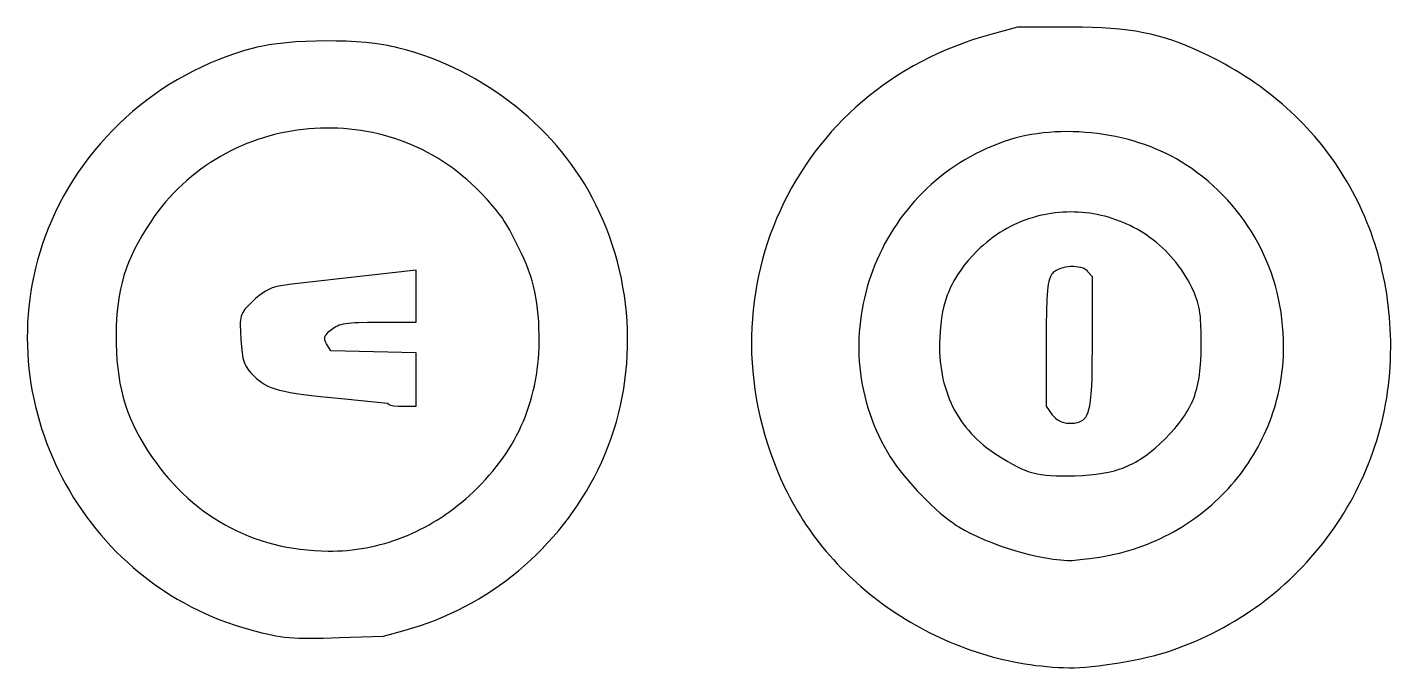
# Model space of a CAD drawing. Extents: x 0.6 to 22.3, y 16.3 to 47.
# Drawn here: x 16.39 to 21.65, y 32.27 to 34.74 of the extents above; entities that cross this region are included whole.
import ezdxf

# ---------------------------------------------------------------- set-up
doc = ezdxf.new("R2010")
doc.units = 0
doc.header["$MEASUREMENT"] = 0
doc.layers.add('LAYER_1', color=18, linetype='CONTINUOUS')

msp = doc.modelspace()

# ---------------------------------------------------------------- linework, layer by layer
at = {"layer": 'LAYER_1'}
for points in [[(20.4079, 32.2668), (20.4271, 32.2669), (20.4482, 32.2677), (20.4711, 32.2692), (20.4953, 32.2714), (20.5207, 32.2742), (20.547, 32.2776), (20.574, 32.2815), (20.6012, 32.2859), (20.6286, 32.2906), (20.6557, 32.2958), (20.6824, 32.3013), (20.7083, 32.3072), (20.7333, 32.3132), (20.7569, 32.3195), (20.7791, 32.3259), (20.7994, 32.3324), (20.8231, 32.3408), (20.8466, 32.3495), (20.8699, 32.3587), (20.8928, 32.3683), (20.9155, 32.3783), (20.938, 32.3888), (20.9602, 32.3996), (20.9821, 32.4108), (21.0037, 32.4224), (21.025, 32.4344), (21.0461, 32.4468), (21.0668, 32.4595), (21.0873, 32.4726), (21.1075, 32.4861), (21.1273, 32.5), (21.1469, 32.5142), (21.1662, 32.5287), (21.1851, 32.5436), (21.2037, 32.5588), (21.222, 32.5744), (21.24, 32.5902), (21.2576, 32.6064), (21.2749, 32.6229), (21.2919, 32.6397), (21.3085, 32.6569), (21.3248, 32.6743), (21.3408, 32.692), (21.3564, 32.71), (21.3716, 32.7283), (21.3864, 32.7468), (21.4009, 32.7657), (21.4151, 32.7848), (21.4288, 32.8041), (21.4422, 32.8237), (21.4552, 32.8436), (21.4678, 32.8637), (21.4801, 32.8841), (21.4919, 32.9046), (21.5033, 32.9254), (21.5144, 32.9465), (21.525, 32.9677), (21.5352, 32.9892), (21.545, 33.0108), (21.5544, 33.0327), (21.5634, 33.0548), (21.572, 33.077), (21.5801, 33.0994), (21.5878, 33.1221), (21.5951, 33.1448), (21.6019, 33.1678), (21.6082, 33.1909), (21.6142, 33.2142), (21.6196, 33.2376), (21.6247, 33.2612), (21.6292, 33.2849), (21.6333, 33.3087), (21.637, 33.3327), (21.6401, 33.3568), (21.6428, 33.381), (21.645, 33.4054), (21.6467, 33.4298), (21.648, 33.4544), (21.6487, 33.479), (21.6489, 33.5038), (21.6488, 33.5273), (21.6482, 33.5506), (21.6472, 33.5739), (21.6458, 33.597), (21.6441, 33.62), (21.642, 33.6428), (21.6394, 33.6655), (21.6366, 33.6881), (21.6333, 33.7105), (21.6296, 33.7328), (21.6256, 33.755), (21.6212, 33.7769), (21.6165, 33.7988), (21.6114, 33.8204), (21.6059, 33.8419), (21.6, 33.8633), (21.5938, 33.8845), (21.5872, 33.9055), (21.5802, 33.9263), (21.5729, 33.947), (21.5653, 33.9675), (21.5573, 33.9878), (21.5489, 34.0079), (21.5402, 34.0278), (21.5311, 34.0476), (21.5217, 34.0671), (21.512, 34.0865), (21.5019, 34.1056), (21.4914, 34.1246), (21.4807, 34.1434), (21.4695, 34.1619), (21.4581, 34.1803), (21.4463, 34.1984), (21.4342, 34.2163), (21.4217, 34.234), (21.409, 34.2515), (21.3959, 34.2688), (21.3824, 34.2858), (21.3687, 34.3026), (21.3546, 34.3192), (21.3402, 34.3355), (21.3255, 34.3516), (21.3105, 34.3675), (21.2951, 34.3831), (21.2795, 34.3985), (21.2635, 34.4136), (21.2472, 34.4285), (21.2306, 34.4431), (21.2137, 34.4575), (21.1965, 34.4716), (21.179, 34.4854), (21.1613, 34.499), (21.1432, 34.5123), (21.1248, 34.5254), (21.1061, 34.5381), (21.0871, 34.5506), (21.0678, 34.5628), (21.0483, 34.5748), (21.0284, 34.5864), (21.0083, 34.5977), (20.9879, 34.6088), (20.9672, 34.6196), (20.9462, 34.6301), (20.925, 34.6402), (20.8945, 34.6542), (20.8649, 34.6668), (20.8362, 34.6783), (20.8079, 34.6886), (20.7798, 34.6978), (20.7517, 34.706), (20.7234, 34.7131), (20.6945, 34.7193), (20.6649, 34.7246), (20.6343, 34.729), (20.6024, 34.7326), (20.569, 34.7354), (20.5338, 34.7375), (20.4967, 34.739), (20.4572, 34.7399), (20.4153, 34.7401), (20.2084, 34.7402), (20.105, 34.7122), (20.0694, 34.7021), (20.0343, 34.691), (19.9999, 34.6791), (19.9661, 34.6664), (19.9328, 34.6528), (19.9002, 34.6384), (19.8682, 34.6232), (19.8368, 34.6073), (19.8061, 34.5906), (19.776, 34.5731), (19.7466, 34.5549), (19.7178, 34.5359), (19.6897, 34.5163), (19.6622, 34.496), (19.6354, 34.475), (19.6094, 34.4534), (19.584, 34.4311), (19.5593, 34.4082), (19.5353, 34.3847), (19.512, 34.3606), (19.4895, 34.336), (19.4677, 34.3107), (19.4466, 34.285), (19.4263, 34.2587), (19.4067, 34.2319), (19.3879, 34.2047), (19.3699, 34.1769), (19.3526, 34.1487), (19.3361, 34.1201), (19.3204, 34.091), (19.3055, 34.0615), (19.2914, 34.0316), (19.2781, 34.0014), (19.2657, 33.9707), (19.254, 33.9398), (19.2432, 33.9085), (19.2333, 33.8769), (19.2242, 33.845), (19.2159, 33.8128), (19.2085, 33.7803), (19.202, 33.7476), (19.1963, 33.7147), (19.1916, 33.6816), (19.1877, 33.6482), (19.1847, 33.6147), (19.1827, 33.581), (19.1815, 33.5472), (19.1813, 33.5132), (19.182, 33.4791), (19.1837, 33.4449), (19.1863, 33.4106), (19.1898, 33.3762), (19.1943, 33.3418), (19.1997, 33.3073), (19.2062, 33.2728), (19.2136, 33.2384), (19.222, 33.2039), (19.2314, 33.1694), (19.2418, 33.135), (19.2532, 33.1007), (19.2657, 33.0664), (19.2791, 33.0322), (19.2936, 32.9981), (19.3091, 32.9642), (19.3184, 32.9451), (19.328, 32.9263), (19.3379, 32.9077), (19.3483, 32.8892), (19.3589, 32.8709), (19.3699, 32.8529), (19.3812, 32.835), (19.3929, 32.8174), (19.4049, 32.8), (19.4172, 32.7827), (19.4298, 32.7658), (19.4428, 32.749), (19.456, 32.7324), (19.4695, 32.7161), (19.4834, 32.7), (19.4975, 32.6842), (19.5119, 32.6685), (19.5266, 32.6532), (19.5415, 32.638), (19.5567, 32.6232), (19.5722, 32.6085), (19.5879, 32.5942), (19.6039, 32.5801), (19.6201, 32.5662), (19.6366, 32.5526), (19.6533, 32.5393), (19.6702, 32.5263), (19.6873, 32.5135), (19.7047, 32.501), (19.7223, 32.4888), (19.74, 32.4769), (19.758, 32.4653), (19.7762, 32.454), (19.7946, 32.4429), (19.8131, 32.4322), (19.8319, 32.4218), (19.8508, 32.4116), (19.8699, 32.4018), (19.8891, 32.3923), (19.9085, 32.3831), (19.9281, 32.3743), (19.9478, 32.3657), (19.9676, 32.3575), (19.9876, 32.3497), (20.0077, 32.3421), (20.028, 32.3349), (20.0483, 32.328), (20.0688, 32.3215), (20.0894, 32.3153), (20.1101, 32.3095), (20.1309, 32.304), (20.1518, 32.2989), (20.1728, 32.2942), (20.1938, 32.2898), (20.215, 32.2858), (20.2362, 32.2821), (20.2575, 32.2789), (20.2788, 32.276), (20.3002, 32.2735), (20.3217, 32.2713), (20.3431, 32.2696), (20.3647, 32.2683), (20.3863, 32.2673)], [(17.5914, 32.3834), (17.7613, 32.389), (17.8443, 32.4117), (17.8742, 32.4203), (17.9038, 32.4298), (17.9331, 32.44), (17.9621, 32.4511), (17.9908, 32.4629), (18.0192, 32.4756), (18.0472, 32.489), (18.0748, 32.5031), (18.1021, 32.5179), (18.129, 32.5335), (18.1555, 32.5498), (18.1816, 32.5668), (18.2072, 32.5845), (18.2324, 32.6028), (18.2571, 32.6218), (18.2813, 32.6415), (18.305, 32.6617), (18.3281, 32.6826), (18.3508, 32.7041), (18.3729, 32.7262), (18.3944, 32.7489), (18.4154, 32.7721), (18.4357, 32.7959), (18.4555, 32.8202), (18.4746, 32.845), (18.4931, 32.8704), (18.5109, 32.8962), (18.528, 32.9225), (18.5445, 32.9493), (18.5602, 32.9766), (18.5752, 33.0043), (18.5895, 33.0325), (18.6035, 33.0621), (18.6166, 33.0922), (18.6287, 33.1226), (18.6399, 33.1534), (18.6503, 33.1845), (18.6597, 33.2158), (18.6681, 33.2474), (18.6757, 33.2793), (18.6823, 33.3114), (18.688, 33.3437), (18.6928, 33.3761), (18.6967, 33.4087), (18.6997, 33.4414), (18.7018, 33.4742), (18.7029, 33.5071), (18.7031, 33.54), (18.7024, 33.5729), (18.7008, 33.6058), (18.6983, 33.6387), (18.6948, 33.6716), (18.6905, 33.7043), (18.6852, 33.737), (18.679, 33.7695), (18.6719, 33.8019), (18.6639, 33.8341), (18.6549, 33.866), (18.6451, 33.8978), (18.6343, 33.9293), (18.6226, 33.9606), (18.61, 33.9915), (18.5965, 34.0221), (18.5821, 34.0524), (18.568, 34.0798), (18.5531, 34.1069), (18.5374, 34.1336), (18.521, 34.1598), (18.5038, 34.1855), (18.4859, 34.2108), (18.4673, 34.2356), (18.448, 34.2599), (18.4281, 34.2837), (18.4074, 34.307), (18.3862, 34.3297), (18.3643, 34.3519), (18.3417, 34.3735), (18.3186, 34.3946), (18.295, 34.415), (18.2707, 34.4349), (18.2459, 34.4541), (18.2206, 34.4727), (18.1948, 34.4907), (18.1685, 34.508), (18.1417, 34.5247), (18.1145, 34.5407), (18.0868, 34.556), (18.0587, 34.5705), (18.0301, 34.5844), (18.0012, 34.5975), (17.9719, 34.6099), (17.9423, 34.6215), (17.9123, 34.6323), (17.882, 34.6424), (17.8513, 34.6516), (17.8204, 34.66), (17.8066, 34.6634), (17.7921, 34.6665), (17.7769, 34.6694), (17.7611, 34.6721), (17.7276, 34.6769), (17.6923, 34.6807), (17.6553, 34.6837), (17.6172, 34.6859), (17.5783, 34.6871), (17.539, 34.6875), (17.4997, 34.687), (17.4609, 34.6857), (17.4229, 34.6835), (17.386, 34.6804), (17.3509, 34.6765), (17.3177, 34.6717), (17.302, 34.669), (17.2869, 34.666), (17.2726, 34.6629), (17.259, 34.6595), (17.2243, 34.6498), (17.1901, 34.6391), (17.1564, 34.6273), (17.1231, 34.6146), (17.0902, 34.601), (17.0579, 34.5863), (17.0261, 34.5708), (16.9948, 34.5543), (16.964, 34.5369), (16.9339, 34.5187), (16.9043, 34.4995), (16.8753, 34.4796), (16.847, 34.4588), (16.8193, 34.4372), (16.7923, 34.4148), (16.766, 34.3916), (16.7403, 34.3676), (16.7154, 34.343), (16.6913, 34.3175), (16.6679, 34.2914), (16.6453, 34.2646), (16.6235, 34.2372), (16.6025, 34.209), (16.5823, 34.1803), (16.5631, 34.1509), (16.5446, 34.1209), (16.5271, 34.0903), (16.5106, 34.0592), (16.4949, 34.0275), (16.4802, 33.9953), (16.4665, 33.9626), (16.4538, 33.9293), (16.4435, 33.8998), (16.434, 33.8701), (16.4254, 33.8403), (16.4177, 33.8104), (16.4108, 33.7805), (16.4048, 33.7505), (16.3996, 33.7205), (16.3952, 33.6905), (16.3917, 33.6605), (16.389, 33.6304), (16.3871, 33.6004), (16.386, 33.5704), (16.3857, 33.5405), (16.3861, 33.5106), (16.3874, 33.4809), (16.3894, 33.4512), (16.3922, 33.4216), (16.3957, 33.3921), (16.4, 33.3628), (16.4051, 33.3336), (16.4109, 33.3046), (16.4174, 33.2758), (16.4246, 33.2471), (16.4325, 33.2187), (16.4411, 33.1904), (16.4505, 33.1625), (16.4605, 33.1347), (16.4712, 33.1072), (16.4826, 33.0801), (16.4946, 33.0531), (16.5073, 33.0265), (16.5207, 33.0003), (16.5347, 32.9743), (16.5494, 32.9487), (16.5646, 32.9235), (16.5805, 32.8986), (16.597, 32.8742), (16.6142, 32.8501), (16.6319, 32.8264), (16.6502, 32.8032), (16.6691, 32.7805), (16.6886, 32.7582), (16.7086, 32.7364), (16.7292, 32.715), (16.7504, 32.6942), (16.7721, 32.6739), (16.7943, 32.6541), (16.8171, 32.6349), (16.8404, 32.6162), (16.8643, 32.5981), (16.8886, 32.5806), (16.9135, 32.5637), (16.9388, 32.5474), (16.9646, 32.5318), (16.991, 32.5168), (17.0177, 32.5025), (17.045, 32.4888), (17.0727, 32.4758), (17.1009, 32.4636), (17.1295, 32.452), (17.1585, 32.4412), (17.188, 32.4311), (17.2179, 32.4218), (17.2482, 32.4133), (17.291, 32.4022), (17.3101, 32.3977), (17.3281, 32.3937), (17.3453, 32.3904), (17.3622, 32.3876), (17.3791, 32.3854), (17.3964, 32.3836), (17.4144, 32.3823), (17.4335, 32.3814), (17.4541, 32.3809), (17.4765, 32.3808), (17.5281, 32.3816)], [(17.5471, 32.7172), (17.5656, 32.7173), (17.5842, 32.7178), (17.6026, 32.7187), (17.621, 32.7201), (17.6394, 32.7219), (17.6576, 32.7242), (17.6758, 32.7269), (17.694, 32.7301), (17.712, 32.7336), (17.73, 32.7377), (17.7478, 32.7421), (17.7656, 32.747), (17.7832, 32.7523), (17.8008, 32.758), (17.8182, 32.7642), (17.8356, 32.7708), (17.8528, 32.7778), (17.8698, 32.7852), (17.8868, 32.7931), (17.9036, 32.8013), (17.9202, 32.81), (17.9368, 32.8191), (17.9531, 32.8286), (17.9693, 32.8385), (17.9854, 32.8488), (18.0013, 32.8595), (18.017, 32.8706), (18.0325, 32.8821), (18.0479, 32.894), (18.063, 32.9063), (18.078, 32.919), (18.0928, 32.9321), (18.1091, 32.9472), (18.1249, 32.9625), (18.1402, 32.9781), (18.155, 32.9939), (18.1692, 33.0099), (18.183, 33.0261), (18.1963, 33.0426), (18.209, 33.0593), (18.2213, 33.0762), (18.233, 33.0933), (18.2442, 33.1106), (18.2549, 33.1282), (18.2651, 33.146), (18.2748, 33.164), (18.284, 33.1822), (18.2927, 33.2007), (18.3009, 33.2193), (18.3085, 33.2382), (18.3156, 33.2573), (18.3223, 33.2766), (18.3284, 33.2961), (18.334, 33.3158), (18.339, 33.3357), (18.3436, 33.3559), (18.3476, 33.3762), (18.3512, 33.3967), (18.3542, 33.4175), (18.3567, 33.4385), (18.3587, 33.4596), (18.3601, 33.481), (18.3611, 33.5025), (18.3615, 33.5243), (18.3615, 33.5521), (18.3609, 33.5786), (18.3598, 33.604), (18.3581, 33.6284), (18.3558, 33.6519), (18.3529, 33.6746), (18.3493, 33.6967), (18.345, 33.7184), (18.34, 33.7397), (18.3342, 33.7607), (18.3277, 33.7817), (18.3204, 33.8026), (18.3122, 33.8238), (18.3032, 33.8452), (18.2933, 33.867), (18.2825, 33.8893), (18.2639, 33.9262), (18.2479, 33.9566), (18.2404, 33.9699), (18.2331, 33.9822), (18.2258, 33.9938), (18.2183, 34.0049), (18.2105, 34.0157), (18.2023, 34.0265), (18.1935, 34.0373), (18.1839, 34.0486), (18.1619, 34.0731), (18.1349, 34.1018), (18.118, 34.119), (18.1007, 34.1357), (18.0831, 34.1517), (18.0651, 34.167), (18.0467, 34.1818), (18.028, 34.1959), (18.009, 34.2094), (17.9897, 34.2222), (17.9701, 34.2345), (17.9502, 34.2461), (17.9301, 34.2571), (17.9097, 34.2675), (17.8891, 34.2773), (17.8683, 34.2865), (17.8473, 34.295), (17.8261, 34.3029), (17.8047, 34.3103), (17.7831, 34.317), (17.7614, 34.3231), (17.7396, 34.3286), (17.7177, 34.3335), (17.6956, 34.3378), (17.6735, 34.3415), (17.6513, 34.3446), (17.629, 34.3471), (17.6066, 34.349), (17.5843, 34.3503), (17.5619, 34.351), (17.5395, 34.3511), (17.5172, 34.3506), (17.4948, 34.3495), (17.4725, 34.3478), (17.4502, 34.3455), (17.428, 34.3427), (17.4059, 34.3392), (17.3839, 34.3352), (17.362, 34.3306), (17.3402, 34.3254), (17.3185, 34.3196), (17.297, 34.3132), (17.2756, 34.3063), (17.2545, 34.2988), (17.2335, 34.2907), (17.2127, 34.282), (17.1922, 34.2727), (17.1718, 34.2629), (17.1518, 34.2525), (17.132, 34.2415), (17.1124, 34.23), (17.0932, 34.2179), (17.0743, 34.2052), (17.0556, 34.1919), (17.0374, 34.1781), (17.0194, 34.1637), (17.0019, 34.1488), (16.9847, 34.1333), (16.9678, 34.1172), (16.9514, 34.1006), (16.9355, 34.0834), (16.9199, 34.0657), (16.9048, 34.0474), (16.8901, 34.0285), (16.876, 34.0091), (16.8623, 33.9892), (16.8446, 33.9618), (16.8283, 33.9351), (16.8135, 33.909), (16.8, 33.8832), (16.7879, 33.8577), (16.777, 33.8322), (16.7674, 33.8067), (16.7589, 33.781), (16.7516, 33.755), (16.7454, 33.7284), (16.7402, 33.7012), (16.736, 33.6731), (16.7328, 33.6442), (16.7304, 33.6141), (16.729, 33.5827), (16.7284, 33.55), (16.7286, 33.5171), (16.7297, 33.4852), (16.7317, 33.4542), (16.7347, 33.4241), (16.7386, 33.3948), (16.7435, 33.3662), (16.7493, 33.3383), (16.7562, 33.311), (16.7641, 33.2843), (16.7731, 33.2579), (16.7831, 33.232), (16.7942, 33.2065), (16.8064, 33.1812), (16.8197, 33.156), (16.8341, 33.1311), (16.8497, 33.1062), (16.8653, 33.0829), (16.8813, 33.0603), (16.8978, 33.0384), (16.9147, 33.0173), (16.932, 32.9968), (16.9497, 32.977), (16.9679, 32.9579), (16.9865, 32.9396), (17.0055, 32.9219), (17.0249, 32.9049), (17.0448, 32.8887), (17.065, 32.8732), (17.0856, 32.8584), (17.1066, 32.8443), (17.1281, 32.831), (17.1498, 32.8184), (17.172, 32.8065), (17.1946, 32.7953), (17.2175, 32.7849), (17.2408, 32.7752), (17.2644, 32.7662), (17.2884, 32.758), (17.3128, 32.7505), (17.3375, 32.7438), (17.3625, 32.7379), (17.3879, 32.7326), (17.4136, 32.7282), (17.4397, 32.7245), (17.466, 32.7215), (17.4927, 32.7193), (17.5197, 32.7179)], [(20.4005, 32.6809), (20.4084, 32.6809), (20.4195, 32.6815), (20.4496, 32.6842), (20.4864, 32.6887), (20.5261, 32.6944), (20.5452, 32.6976), (20.5642, 32.7012), (20.5829, 32.7052), (20.6016, 32.7096), (20.62, 32.7144), (20.6383, 32.7196), (20.6563, 32.7252), (20.6742, 32.7311), (20.6919, 32.7374), (20.7094, 32.7441), (20.7266, 32.7511), (20.7437, 32.7585), (20.7606, 32.7662), (20.7772, 32.7743), (20.7936, 32.7827), (20.8098, 32.7914), (20.8257, 32.8005), (20.8414, 32.8099), (20.8569, 32.8196), (20.8722, 32.8296), (20.8871, 32.8399), (20.9019, 32.8506), (20.9163, 32.8615), (20.9306, 32.8728), (20.9445, 32.8843), (20.9582, 32.8961), (20.9716, 32.9082), (20.9847, 32.9205), (20.9976, 32.9332), (21.0101, 32.9461), (21.0224, 32.9592), (21.0343, 32.9726), (21.046, 32.9863), (21.0574, 33.0002), (21.0684, 33.0144), (21.0792, 33.0287), (21.0896, 33.0433), (21.0997, 33.0582), (21.1095, 33.0732), (21.1189, 33.0885), (21.128, 33.104), (21.1368, 33.1197), (21.1452, 33.1356), (21.1533, 33.1516), (21.161, 33.1679), (21.1684, 33.1844), (21.1754, 33.201), (21.1821, 33.2178), (21.1884, 33.2348), (21.1943, 33.2519), (21.1998, 33.2693), (21.2049, 33.2867), (21.2097, 33.3043), (21.2141, 33.3221), (21.218, 33.34), (21.2216, 33.358), (21.2248, 33.3762), (21.2275, 33.3945), (21.2299, 33.4129), (21.2318, 33.4314), (21.2333, 33.4501), (21.2344, 33.4688), (21.235, 33.4877), (21.2353, 33.5066), (21.2349, 33.5336), (21.2337, 33.5604), (21.2317, 33.587), (21.2289, 33.6133), (21.2254, 33.6394), (21.2211, 33.6652), (21.216, 33.6908), (21.2102, 33.7161), (21.2036, 33.741), (21.1963, 33.7657), (21.1882, 33.7901), (21.1794, 33.8141), (21.1699, 33.8378), (21.1596, 33.8612), (21.1486, 33.8842), (21.137, 33.9068), (21.1246, 33.9291), (21.1115, 33.9509), (21.0977, 33.9724), (21.0833, 33.9934), (21.0681, 34.014), (21.0523, 34.0342), (21.0359, 34.054), (21.0187, 34.0732), (21.0009, 34.092), (20.9825, 34.1103), (20.9634, 34.1282), (20.9437, 34.1455), (20.9233, 34.1623), (20.9023, 34.1786), (20.8807, 34.1943), (20.8585, 34.2095), (20.8403, 34.2211), (20.8215, 34.2321), (20.8022, 34.2427), (20.7823, 34.2527), (20.762, 34.2621), (20.7412, 34.2711), (20.7201, 34.2794), (20.6985, 34.2873), (20.6766, 34.2945), (20.6544, 34.3013), (20.6319, 34.3074), (20.6091, 34.313), (20.5862, 34.318), (20.5631, 34.3224), (20.5398, 34.3263), (20.5164, 34.3296), (20.493, 34.3323), (20.4695, 34.3343), (20.4461, 34.3358), (20.4226, 34.3367), (20.3993, 34.337), (20.376, 34.3367), (20.3529, 34.3357), (20.3299, 34.3342), (20.3071, 34.332), (20.2846, 34.3292), (20.2623, 34.3257), (20.2404, 34.3216), (20.2188, 34.3169), (20.1975, 34.3115), (20.1767, 34.3055), (20.1563, 34.2988), (20.1335, 34.2905), (20.1111, 34.2816), (20.0891, 34.2721), (20.0675, 34.2621), (20.0463, 34.2515), (20.0255, 34.2403), (20.0052, 34.2286), (19.9853, 34.2164), (19.9658, 34.2037), (19.9468, 34.1905), (19.9282, 34.1769), (19.9101, 34.1627), (19.8924, 34.1481), (19.8752, 34.1331), (19.8585, 34.1176), (19.8422, 34.1018), (19.8264, 34.0855), (19.811, 34.0688), (19.7962, 34.0518), (19.7818, 34.0343), (19.768, 34.0166), (19.7546, 33.9985), (19.7418, 33.98), (19.7294, 33.9613), (19.7176, 33.9422), (19.7062, 33.9229), (19.6954, 33.9033), (19.6852, 33.8834), (19.6754, 33.8632), (19.6662, 33.8429), (19.6575, 33.8223), (19.6494, 33.8015), (19.6419, 33.7805), (19.6348, 33.7593), (19.6284, 33.7379), (19.6225, 33.7163), (19.6172, 33.6946), (19.6124, 33.6728), (19.6083, 33.6509), (19.6047, 33.6288), (19.6017, 33.6067), (19.5993, 33.5844), (19.5975, 33.5621), (19.5963, 33.5397), (19.5957, 33.5173), (19.5957, 33.4948), (19.5963, 33.4723), (19.5976, 33.4498), (19.5994, 33.4273), (19.602, 33.4048), (19.6051, 33.3824), (19.6089, 33.36), (19.6133, 33.3376), (19.6184, 33.3153), (19.6241, 33.2931), (19.6305, 33.271), (19.6376, 33.2489), (19.6453, 33.227), (19.6537, 33.2053), (19.6628, 33.1836), (19.6726, 33.1621), (19.6831, 33.1408), (19.6942, 33.1197), (19.7061, 33.0988), (19.7165, 33.0817), (19.7284, 33.064), (19.7416, 33.0456), (19.7558, 33.0268), (19.7711, 33.0077), (19.7871, 32.9884), (19.8039, 32.9693), (19.8212, 32.9503), (19.8388, 32.9316), (19.8567, 32.9135), (19.8747, 32.8961), (19.8926, 32.8795), (19.9103, 32.8638), (19.9277, 32.8494), (19.9446, 32.8362), (19.9608, 32.8245), (19.9707, 32.8179), (19.9811, 32.8113), (20.0035, 32.7983), (20.0277, 32.7856), (20.0535, 32.7732), (20.0807, 32.7613), (20.1089, 32.7499), (20.138, 32.7391), (20.1677, 32.729), (20.1979, 32.7196), (20.2282, 32.711), (20.2584, 32.7033), (20.2884, 32.6966), (20.3178, 32.6909), (20.3464, 32.6864), (20.3741, 32.683), (20.3874, 32.6818)], [(20.43, 33.0083), (20.459, 33.0094), (20.4863, 33.0113), (20.5122, 33.014), (20.5368, 33.0176), (20.5601, 33.0222), (20.5714, 33.0248), (20.5825, 33.0278), (20.5933, 33.0309), (20.6039, 33.0344), (20.6142, 33.0381), (20.6245, 33.0421), (20.6345, 33.0465), (20.6444, 33.0511), (20.6542, 33.056), (20.6639, 33.0612), (20.6735, 33.0668), (20.683, 33.0727), (20.6924, 33.0789), (20.7019, 33.0855), (20.7206, 33.0997), (20.7394, 33.1153), (20.7584, 33.1325), (20.7777, 33.1513), (20.7973, 33.1715), (20.8152, 33.1912), (20.8313, 33.2105), (20.8387, 33.2201), (20.8457, 33.2297), (20.8524, 33.2392), (20.8586, 33.2488), (20.8645, 33.2584), (20.87, 33.2681), (20.8752, 33.278), (20.88, 33.2879), (20.8844, 33.2979), (20.8886, 33.3082), (20.8924, 33.3186), (20.8959, 33.3292), (20.8991, 33.3401), (20.902, 33.3512), (20.9046, 33.3627), (20.907, 33.3744), (20.909, 33.3865), (20.9109, 33.3989), (20.9138, 33.4249), (20.9158, 33.4526), (20.9169, 33.4822), (20.9173, 33.5139), (20.917, 33.5573), (20.916, 33.5932), (20.9151, 33.6088), (20.914, 33.6231), (20.9126, 33.6363), (20.9108, 33.6485), (20.9087, 33.66), (20.9062, 33.671), (20.9032, 33.6815), (20.8998, 33.6919), (20.8959, 33.7023), (20.8915, 33.713), (20.881, 33.7355), (20.8734, 33.7503), (20.8655, 33.7647), (20.8572, 33.7788), (20.8486, 33.7924), (20.8396, 33.8057), (20.8302, 33.8187), (20.8206, 33.8313), (20.8106, 33.8435), (20.8003, 33.8553), (20.7897, 33.8667), (20.7789, 33.8778), (20.7677, 33.8885), (20.7563, 33.8988), (20.7446, 33.9087), (20.7327, 33.9182), (20.7205, 33.9274), (20.7081, 33.9361), (20.6955, 33.9445), (20.6827, 33.9524), (20.6697, 33.96), (20.6565, 33.9672), (20.6431, 33.974), (20.6296, 33.9803), (20.6159, 33.9863), (20.602, 33.9919), (20.588, 33.997), (20.5739, 34.0018), (20.5597, 34.0062), (20.5453, 34.0101), (20.5309, 34.0136), (20.5163, 34.0167), (20.5017, 34.0194), (20.487, 34.0217), (20.4723, 34.0236), (20.4575, 34.025), (20.4427, 34.0261), (20.4278, 34.0267), (20.413, 34.0268), (20.3981, 34.0266), (20.3832, 34.0259), (20.3684, 34.0248), (20.3535, 34.0232), (20.3387, 34.0213), (20.3239, 34.0189), (20.3092, 34.016), (20.2946, 34.0127), (20.28, 34.009), (20.2655, 34.0048), (20.2511, 34.0002), (20.2367, 33.9951), (20.2225, 33.9896), (20.2085, 33.9837), (20.1945, 33.9772), (20.1807, 33.9704), (20.1671, 33.9631), (20.1536, 33.9553), (20.1402, 33.9471), (20.1271, 33.9384), (20.1142, 33.9292), (20.1014, 33.9196), (20.0889, 33.9095), (20.0766, 33.899), (20.0645, 33.888), (20.0526, 33.8765), (20.0347, 33.8579), (20.0181, 33.8395), (20.0029, 33.8211), (19.989, 33.8026), (19.9763, 33.784), (19.9649, 33.7651), (19.9596, 33.7555), (19.9546, 33.7458), (19.9498, 33.736), (19.9454, 33.7261), (19.9412, 33.716), (19.9373, 33.7058), (19.9303, 33.6849), (19.9243, 33.6633), (19.9192, 33.6408), (19.9151, 33.6174), (19.9119, 33.5929), (19.9095, 33.5674), (19.9079, 33.5406), (19.9073, 33.522), (19.9072, 33.5037), (19.9076, 33.4857), (19.9086, 33.4679), (19.91, 33.4504), (19.9119, 33.4331), (19.9143, 33.4162), (19.9172, 33.3995), (19.9205, 33.3831), (19.9244, 33.3669), (19.9287, 33.3511), (19.9336, 33.3355), (19.9389, 33.3203), (19.9447, 33.3053), (19.951, 33.2906), (19.9578, 33.2762), (19.9651, 33.2621), (19.9728, 33.2483), (19.9811, 33.2348), (19.9898, 33.2216), (19.9989, 33.2086), (20.0086, 33.196), (20.0188, 33.1837), (20.0294, 33.1717), (20.0405, 33.1601), (20.052, 33.1487), (20.0641, 33.1376), (20.0766, 33.1269), (20.0896, 33.1165), (20.103, 33.1064), (20.117, 33.0966), (20.1314, 33.0871), (20.1518, 33.0743), (20.1708, 33.0629), (20.1885, 33.0527), (20.2053, 33.0438), (20.2214, 33.0361), (20.2371, 33.0295), (20.2526, 33.0239), (20.2683, 33.0193), (20.2843, 33.0156), (20.301, 33.0127), (20.3186, 33.0105), (20.3375, 33.009), (20.3577, 33.0081), (20.3797, 33.0077), (20.4037, 33.0078)], [(17.8376, 33.2767), (17.8869, 33.2767), (17.8869, 33.4826), (17.5576, 33.4909), (17.5413, 33.5177), (17.5371, 33.5254), (17.5356, 33.5289), (17.5345, 33.5323), (17.5339, 33.5355), (17.5338, 33.5387), (17.5341, 33.5418), (17.5349, 33.5448), (17.5362, 33.5479), (17.5379, 33.5511), (17.5402, 33.5543), (17.543, 33.5577), (17.5503, 33.5649), (17.5598, 33.5731), (17.5653, 33.5774), (17.5709, 33.5812), (17.5768, 33.5847), (17.5832, 33.5877), (17.59, 33.5904), (17.5976, 33.5927), (17.6059, 33.5947), (17.6153, 33.5964), (17.6257, 33.5978), (17.6373, 33.599), (17.6503, 33.5999), (17.6649, 33.6006), (17.699, 33.6015), (17.7408, 33.6017), (17.8869, 33.6017), (17.8869, 33.8026), (17.4067, 33.7485), (17.356, 33.7404), (17.3502, 33.7393), (17.3442, 33.7377), (17.3379, 33.7358), (17.3316, 33.7335), (17.3186, 33.7277), (17.3054, 33.7207), (17.2921, 33.7124), (17.2791, 33.703), (17.2665, 33.6927), (17.2546, 33.6816), (17.2383, 33.665), (17.2317, 33.6577), (17.226, 33.651), (17.2212, 33.6445), (17.2173, 33.638), (17.2141, 33.6315), (17.2116, 33.6246), (17.2097, 33.6172), (17.2085, 33.6091), (17.2078, 33.6001), (17.2075, 33.59), (17.2082, 33.5657), (17.21, 33.5346), (17.2121, 33.5062), (17.2133, 33.4939), (17.2147, 33.4828), (17.2163, 33.4727), (17.2182, 33.4635), (17.2204, 33.4551), (17.2229, 33.4473), (17.2258, 33.44), (17.2292, 33.4332), (17.233, 33.4266), (17.2374, 33.4201), (17.2423, 33.4137), (17.2479, 33.4072), (17.261, 33.3934), (17.2708, 33.384), (17.2807, 33.3755), (17.2911, 33.3678), (17.3022, 33.3609), (17.3143, 33.3545), (17.3277, 33.3488), (17.3427, 33.3435), (17.3596, 33.3387), (17.3787, 33.3342), (17.4003, 33.33), (17.4247, 33.326), (17.4522, 33.322), (17.483, 33.3182), (17.5175, 33.3142), (17.5988, 33.306), (17.7761, 33.2888), (17.7822, 33.2828), (17.7845, 33.2815), (17.7885, 33.2804), (17.7941, 33.2794), (17.801, 33.2785), (17.818, 33.2772)], [(20.4064, 33.211), (20.421, 33.2114), (20.4277, 33.2119), (20.434, 33.2128), (20.44, 33.2139), (20.4455, 33.2155), (20.4507, 33.2174), (20.4555, 33.2198), (20.46, 33.2227), (20.4641, 33.2262), (20.468, 33.2302), (20.4715, 33.2348), (20.4747, 33.2401), (20.4777, 33.2461), (20.4804, 33.2529), (20.4829, 33.2604), (20.4851, 33.2688), (20.4871, 33.278), (20.4888, 33.2881), (20.4904, 33.2992), (20.4929, 33.3243), (20.4948, 33.3538), (20.496, 33.3878), (20.4968, 33.4268), (20.4973, 33.521), (20.4972, 33.7759), (20.4803, 33.7963), (20.4778, 33.799), (20.4751, 33.8015), (20.472, 33.8037), (20.4686, 33.8058), (20.4611, 33.8094), (20.4527, 33.8122), (20.4436, 33.8143), (20.434, 33.8156), (20.4239, 33.8162), (20.4137, 33.8161), (20.4034, 33.8152), (20.3932, 33.8137), (20.3833, 33.8114), (20.3738, 33.8084), (20.3649, 33.8048), (20.3569, 33.8004), (20.3497, 33.7954), (20.3465, 33.7927), (20.3437, 33.7897), (20.34, 33.7852), (20.3367, 33.78), (20.3337, 33.7739), (20.3311, 33.7668), (20.3288, 33.7584), (20.3268, 33.7484), (20.3251, 33.7368), (20.3237, 33.7232), (20.3225, 33.7075), (20.3215, 33.6894), (20.3201, 33.6453), (20.3194, 33.5893), (20.3192, 33.5197), (20.3192, 33.2767), (20.3422, 33.2438), (20.3481, 33.2365), (20.3547, 33.23), (20.3621, 33.2244), (20.37, 33.2197), (20.3786, 33.216), (20.3875, 33.2132), (20.3968, 33.2116)]]:
    msp.add_lwpolyline(points, close=True, dxfattribs=at)

doc.saveas('drawing.dxf')
